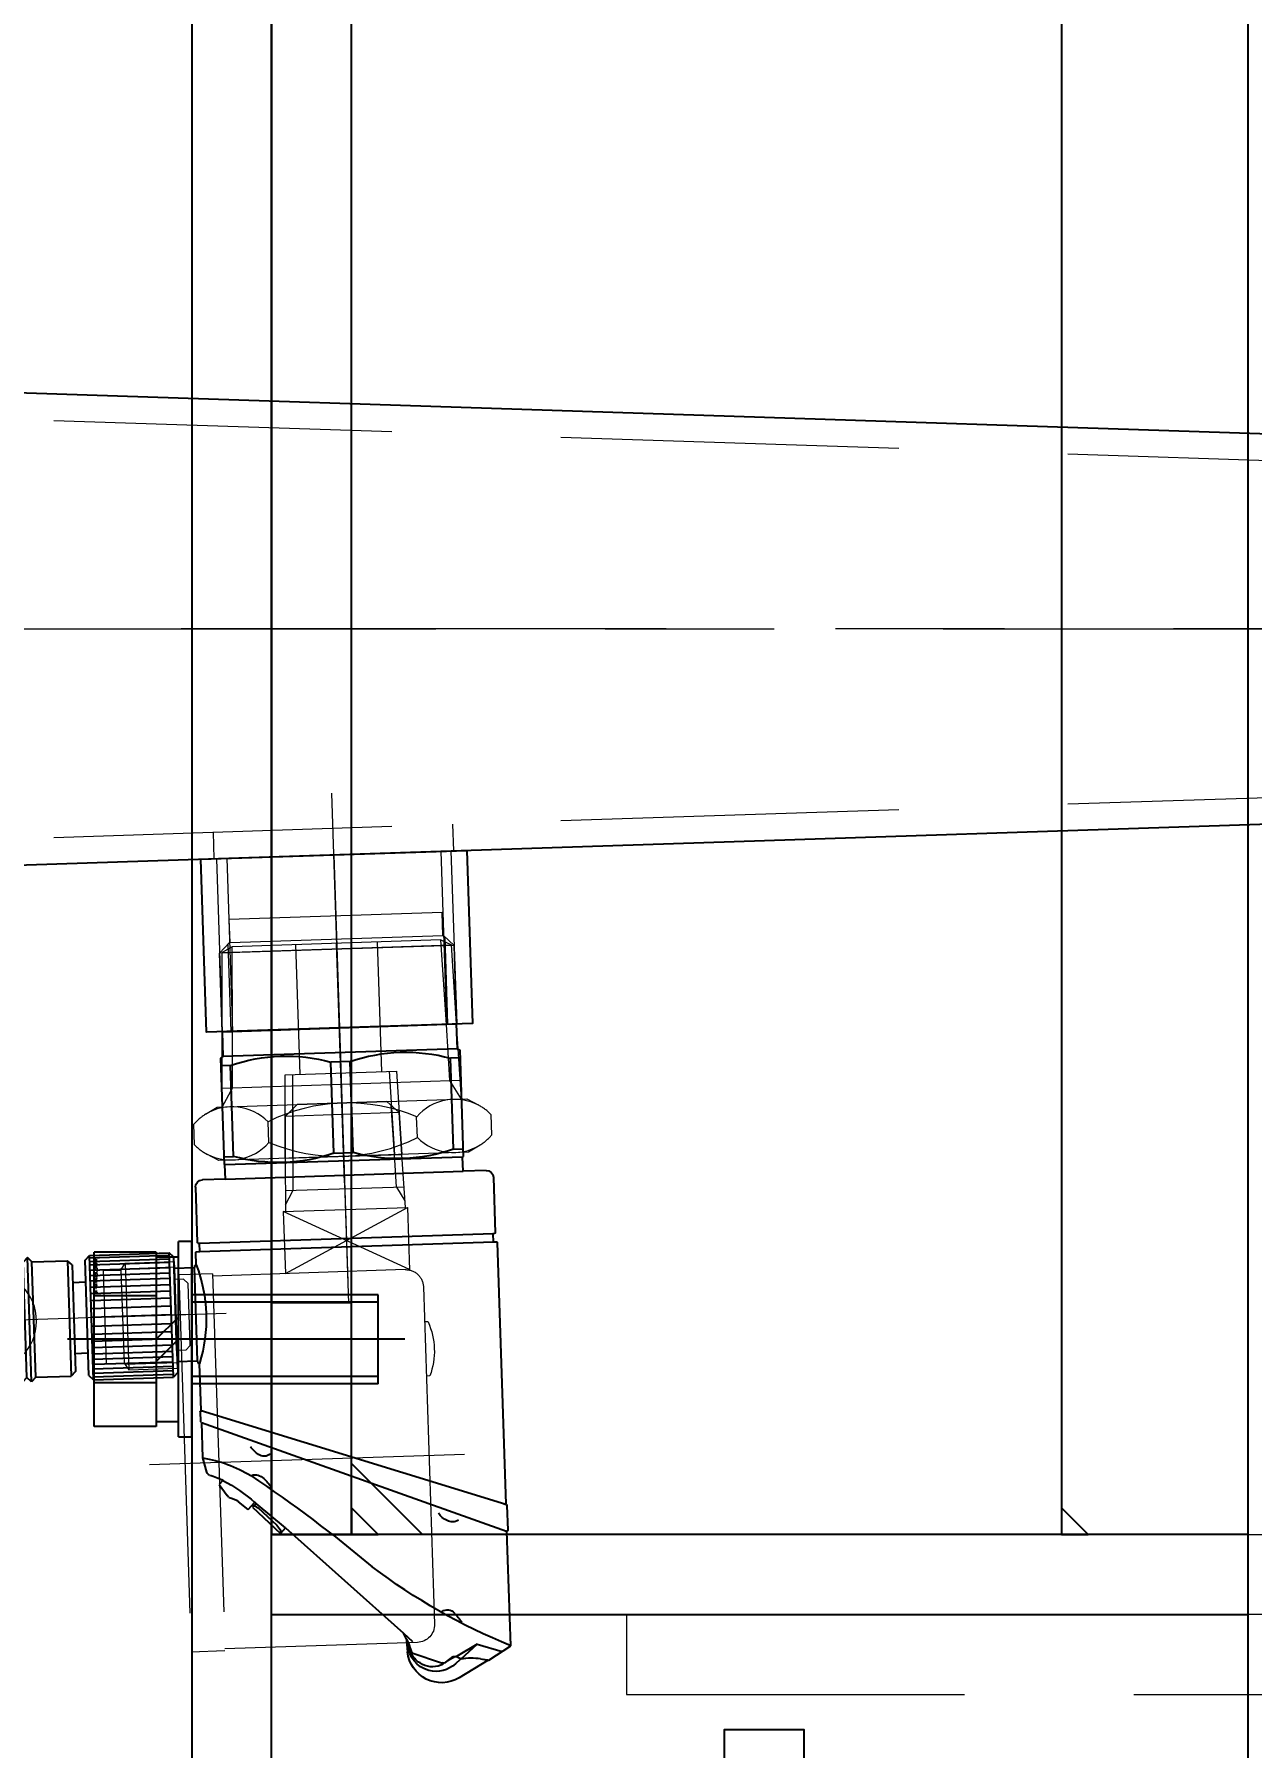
# Model space of a CAD drawing. Header units: millimetres. Extents: x -16130 to 36813, y -8099 to 27484.
# Drawn here: x 16627.6 to 16764.8, y 22060.7 to 22253.7 of the extents above; entities that cross this region are included whole.
import ezdxf

# ---------------------------------------------------------------- set-up
doc = ezdxf.new("R2010")
doc.units = ezdxf.units.MM
doc.header["$LTSCALE"] = 6
doc.header["$PDMODE"] = 99
doc.header["$PDSIZE"] = 1
doc.linetypes.add('CENTER2', pattern=[28.575, 19.05, -3.175, 3.175, -3.175])
doc.linetypes.add('HIDDEN', pattern=[9.525, 6.35, -3.175])
for name, color, linetype, lineweight in [('04_HIDDEN', 2, 'HIDDEN', 13), ('05_CENTER', 4, 'CENTER2', 13), ('08_DIM', 3, 'Continuous', 13)]:
    doc.layers.add(name, color=color, linetype=linetype, lineweight=lineweight)
doc.layers.add('10_DRAFT', color=8, linetype='Continuous', lineweight=0, plot=False)
doc.styles.add('KSS_TXT', font='txt.shx', dxfattribs={"bigfont": 'extfont2.shx'})
doc.styles.add('KSS_TXT_L', font='txt.shx', dxfattribs={"height": 3, "bigfont": 'extfont2.shx'})
doc.dimstyles.new('KSS_DIM', dxfattribs={"dimtxt": 3, "dimasz": 2.5, "dimexe": 1.25, "dimexo": 0.625, "dimtad": 1, "dimdsep": 46, "dimtxsty": 'KSS_TXT', "dimblk": 'OPEN30', "dimcen": 0, "dimazin": 2, "dimtfac": 0.75, "dimtmove": 0, "dimatfit": 3, "dimldrblk": 'OPEN30', "dimfxl": 1, "dimtolj": 1, "dimarcsym": 0})

# ---------------------------------------------------------------- blocks, each defined once
blk = doc.blocks.new('A$C430C706C_1_1')
at = {"color": 0}
for p, q in [((-498, -20), (-498, -130)), ((-489, -130), (-489, -20)), ((-701, -41), (-498, -41)), ((-498, -113), (-506, -121)), ((-489, -130), (-498, -130))]:
    blk.add_line(p, q, dxfattribs=at)
for points in [[(-1190, -20), (-10, -20), (-10, 80), (-1190, 80)], [(-701, -130), (-498, -130), (-498, -121), (-701, -121)]]:
    blk.add_lwpolyline(points, close=True, dxfattribs=at)
at = {"color": 3}
for points in [[(-498, -41), (-498, -38), (-498, -38), (-501, -41)], [(-498, -121), (-498, -118), (-498, -118), (-501, -121)]]:
    blk.add_lwpolyline(points, close=True, dxfattribs=at)
at = {"layer": '04_HIDDEN'}
for p, q in [((-498, -20), (-498, 70)), ((-489, 70), (-489, -20)), ((-525, -130), (-525, -121)), ((-524.1, -130), (-524.1, -121)), ((-515.9, -130), (-515.9, -121)), ((-515, -130), (-515, -121))]:
    blk.add_line(p, q, dxfattribs=at)
at = {"layer": '05_CENTER'}
for p, q in [((-600, 85.93), (-600, -140.18)), ((-520, -135), (-520, -116))]:
    blk.add_line(p, q, dxfattribs=at)
blk = doc.blocks.new('A$C091C3F56_1_1')
at = {"color": 0}
blk.add_lwpolyline([(-15, 0), (15, 0), (15, -19.5), (-15, -19.5)], close=True, dxfattribs=at)
at = {"layer": '04_HIDDEN'}
for p, q in [((-13.5, 3), (-13.5, 0)), ((13.5, 3), (13.5, 0)), ((-12.06, 0), (-12.06, -19.5)), ((13.22, 0), (13.22, -19.5)), ((-13.22, 0), (-13.22, -19.5)), ((12.06, 0), (12.06, -19.5))]:
    blk.add_line(p, q, dxfattribs=at)
at = {"layer": '05_CENTER'}
blk.add_line((0, -22.83), (0, 6.95), dxfattribs=at)
at = {"layer": '10_DRAFT'}
blk.add_line((0, 0), (0, -19.5), dxfattribs=at)
blk = doc.blocks.new('A$C1AE7797E_1_1_1')
at = {"color": 0}
for p, q in [((-489.91, 34), (-5, 18.02)), ((-489.91, -34), (-5, -18.02))]:
    blk.add_line(p, q, dxfattribs=at)
at = {"layer": '04_HIDDEN'}
for p, q in [((-490, 31), (-5.09, 15.03)), ((-490, -31), (-5.09, -15.03))]:
    blk.add_line(p, q, dxfattribs=at)
at = {"layer": '05_CENTER'}
blk.add_line((-504.23, 0), (2.46, 0), dxfattribs=at)
at = {"rotation": 1.886962596826822}
blk.add_blockref('A$C091C3F56_1_1', (-230, -25.44), dxfattribs=at)
blk = doc.blocks.new('GP-M＊＊Tb_1_1')
at = {"color": 0}
for p, q in [((14.42, 71.73), (11.07, 73.6)), ((5.83, 70.6), (9.16, 71.86)), ((9.63, 71.8), (10.5, 71.17)), ((10.75, 71.18), (9.79, 71.68)), ((10.71, 72.01), (11.33, 71.46)), ((10.87, 71.18), (11.37, 71.49)), ((11.37, 71.49), (13.23, 69.87)), ((14.42, 71.73), (14.42, 71.71)), ((14.5, 71.73), (17, 70.2)), ((5.3, 69.26), (5.36, 70.5)), ((5.43, 69.61), (5.43, 69.4)), ((5.75, 70.31), (5.75, 70.6)), ((10.5, 71.17), (10.87, 71.18)), ((13.23, 69.87), (10.87, 71.18)), ((13.23, 69.87), (16.02, 70.8)), ((17, 70.2), (17, 57.27)), ((-7.93, 56.09), (4.96, 68.37)), ((4.96, 68.37), (5.97, 69.33)), ((5.3, 69.07), (4.96, 68.37)), ((5.3, 69.07), (5.3, 69.26)), ((5.3, 69.07), (5.3, 69.26)), ((-17, 43.9), (16.96, 57.26)), ((-11.56, 53.64), (-8.52, 56.68)), ((-7.93, 56.09), (-11.14, 53.22)), ((-7.93, 56.09), (-8.52, 56.68)), ((17.1, 54.38), (17.1, 57.17)), ((16.5, 54.11), (-16.5, 42.77)), ((-16.5, 42.73), (16.5, 54.06)), ((-10.94, 53.74), (-8.88, 55.75)), ((17.03, 54.29), (16.5, 54.11)), ((16.5, 54.06), (17, 54.24)), ((16.5, 54.06), (16.5, 54.11)), ((17, 54.24), (17, 24.75)), ((-15.22, 50.94), (-14.39, 52.23)), ((-14.18, 52.44), (-14.39, 52.23)), ((-12.07, 53.87), (-13.12, 52.97)), ((-12.07, 53.87), (-11.29, 53.09)), ((-11.14, 53.22), (-11.56, 53.64)), ((-11.14, 53.22), (-11.29, 53.09)), ((-14.79, 50.51), (-15.22, 50.94)), ((-17, 47.9), (-16.6, 49.5)), ((-17, 43.9), (-17, 47.9)), ((-17.1, 42.7), (-17.1, 43.79)), ((-17.04, 43.88), (-17, 43.9)), ((-17, 42.56), (-16.5, 42.73)), ((-17, 42.56), (-17, 37.25)), ((-16.5, 42.77), (-16.97, 42.61)), ((-16.5, 42.73), (-16.5, 42.77)), ((-19.5, 36.95), (-19.5, 37.7)), ((-19.5, 26.45), (-19.5, 36.95)), ((-19.5, 36.95), (-17.2, 36.95)), ((-17.2, 36.95), (-17.2, 37.2)), ((-17.2, 37.2), (-16.98, 37.2)), ((-17.2, 36.95), (-17.2, 26.45)), ((-19.5, 26.45), (-17.2, 26.45)), ((-19.5, 25.7), (-19.5, 26.45)), ((-17.2, 26.2), (-17.2, 26.45)), ((-17.2, 26.2), (-16.98, 26.2)), ((-17, 26.15), (-17, 24.75)), ((-16.55, 24.7), (-16.95, 24.7)), ((-16.8, 17.4), (-16.8, 23.65)), ((-16.75, 23.7), (-16.55, 23.7)), ((16.55, 24.7), (-16.55, 24.7)), ((-16.55, 24.7), (-16.55, 23.7)), ((-16.55, 23.7), (16.55, 23.7)), ((16.95, 24.7), (16.55, 24.7)), ((16.55, 24.7), (16.55, 23.7)), ((16.55, 23.7), (16.75, 23.7)), ((16.8, 17.4), (16.8, 23.65)), ((-13.4, 16.6), (-16, 16.6)), ((-13.4, 16.6), (13.4, 16.6)), ((-13.4, 16.6), (-13.4, 15)), ((13.4, 16.6), (13.4, 15)), ((16, 16.6), (13.4, 16.6)), ((-13.4, 15), (-13.5, 14.94)), ((-13.5, 2.96), (-13.5, 14.94)), ((-13.5, 14.08), (-12.41, 14.08)), ((13.4, 15), (-13.4, 15)), ((-12.41, 14.08), (-12.41, 3.83)), ((-1.09, 14.08), (-1.09, 3.83)), ((-1.09, 14.08), (1.09, 14.08)), ((1.09, 14.08), (1.09, 3.83)), ((12.41, 14.08), (12.41, 3.83)), ((12.41, 14.08), (13.5, 14.08)), ((13.4, 15), (13.5, 14.94)), ((13.5, 14.94), (13.5, 2.96)), ((-12.41, 3.83), (-13.5, 3.83)), ((-13.22, 2.8), (-13.5, 2.96)), ((13.22, 2.8), (-13.22, 2.8)), ((-13.22, 0), (-13.22, 2.8)), ((1.09, 3.83), (-1.09, 3.83)), ((13.5, 3.83), (12.41, 3.83)), ((13.22, 2.8), (13.5, 2.96)), ((13.22, 2.8), (13.22, 0)), ((-13.22, 0), (13.22, 0))]:
    blk.add_line(p, q, dxfattribs=at)
for centre, radius, start, end in [((9.2, 70.25), 3.84, 60.7559, 176.2339), ((8.61, 69.62), 3.18, 106.6984, 180.1482), ((7.94, 69.78), 2.34, 121.0321, 159.5375), ((8.23, 69.7), 2.57, 70.828, 125.6754), ((8.6, 69.57), 3.22, 49.1527, 106.2212), ((8.65, 71.15), 1.06, 44.4026, 66.4395), ((9.34, 71.4), 0.5, 54.217, 110.7987), ((12.37, 77.21), 5.81, 260.1092, 281.8735), ((9.81, 91.25), 20.07, 280.7814, 283.2808), ((11.09, 83.53), 12.26, 283.2006, 285.7766), ((9.81, 91.25), 20.07, 283.2808, 283.5158), ((45.34, 7.02), 69.24, 114.1577, 129.0614), ((-4.16, 73.18), 10.24, 337.494, 345.4122), ((-4.23, 73.23), 10.39, 336.4191, 345.3626), ((9.99, 66.86), 0.971, 232.9113, 324.0905), ((3.67, 72.57), 9.48, 318.5299, 326.4167), ((-106.01, 181.28), 161.62, 305.7215, 311.7955), ((-11.09, 57.59), 2.87, 320.3674, 334.2909), ((-8.81, 56.53), 0.365, 328.4299, 14.4539), ((10.96, 54.7), 1.32, 62.1625, 120.2961), ((17, 57.17), 0.1, 88.4349, 111.4738), ((17, 57.17), 0.1, 0.0038, 88.4349), ((11.07, 54.06), 1.94, 113.6062, 150.8377), ((17, 54.38), 0.1, 288.9664, 0.0038), ((-25.58, 68.78), 21.22, 300.5638, 312.3251), ((-14.69, 54.77), 2.38, 282.5051, 311.1518), ((-11.34, 53.6), 0.125, 236.4924, 299.2633), ((-11.96, 54.78), 1.45, 297.5648, 314.1896), ((-20.24, 60.86), 11.7, 289.775, 297.7754), ((-11.21, 51.36), 1.37, 254.4926, 318.3417), ((-12.5, 53.05), 3.48, 311.6299, 333.5293), ((-19.58, 61.98), 14.31, 280.4015, 303.6676), ((-16.11, 49.38), 0.5, 109.775, 165.9654), ((-7.5, 43.71), 5.13, 128.6872, 142.6456), ((-10.06, 46.93), 1.01, 47.1941, 129.5459), ((-17, 43.79), 0.1, 111.4738, 180.0038), ((-17, 42.7), 0.1, 180.0038, 288.9664), ((-33.1, 31.7), 17.03, 340.985, 19.015), ((-16.95, 24.75), 0.05, 180, 270), ((-16.75, 23.65), 0.05, 90, 180), ((16.75, 23.65), 0.05, 0, 90), ((16.95, 24.75), 0.05, 270, 0), ((-16, 17.4), 0.8, 180, 270), ((16, 17.4), 0.8, 270, 0), ((-6.75, -4), 18.94, 72.6087, 107.3913), ((6.75, -4), 18.94, 72.6087, 107.3913), ((-6.75, 21.91), 18.94, 252.6087, 287.3913), ((6.75, 21.91), 18.94, 252.6087, 287.3913)]:
    blk.add_arc(centre, radius, start, end, dxfattribs=at)
at = {"layer": '05_CENTER', "color": 0}
for p, q in [((-27.5, 31.7), (-13.81, 31.7)), ((0, -12.6), (0, 28.63))]:
    blk.add_line(p, q, dxfattribs=at)
at = {"layer": '10_DRAFT'}
for p, q in [((-27.5, 26.45), (-27.5, 36.95)), ((-27.5, 36.95), (-25.5, 36.95)), ((-25.5, 36.95), (-25, 37.7)), ((-25.5, 26.45), (-25.5, 36.95)), ((-19.5, 37.1), (-25.4, 37.1)), ((-25, 25.7), (-25, 37.7)), ((-25, 37.7), (-19.5, 37.7)), ((-27.5, 26.45), (-25.5, 26.45)), ((-25.5, 26.45), (-25, 25.7)), ((-25.4, 26.3), (-19.5, 26.3)), ((-25, 25.7), (-19.5, 25.7)), ((12.2, -9.86), (12.2, 0)), ((-13.22, 0), (-13.22, -8.84)), ((-12.2, 0), (-12.2, -9.86)), ((13.22, 0), (13.22, -8.84)), ((-12.06, -10), (-13.22, -8.84)), ((13.22, -8.84), (-13.22, -8.84)), ((12.06, -10), (13.22, -8.84)), ((-12.06, -10), (-12, -10)), ((-12, -10), (12, -10)), ((-12, -10), (-12, -12.6)), ((12, -10), (12, -12.6)), ((12, -10), (12.06, -10)), ((12, -12.6), (-12, -12.6))]:
    blk.add_line(p, q, dxfattribs=at)
blk = doc.blocks.new('OP-75722a_1_1')
at = {"color": 0}
for p, q in [((0, 6.5), (0.5, 7)), ((0, 4), (0, 6.5)), ((0.5, -7), (0.5, 7)), ((9.5, 7), (0.5, 7)), ((0.5, 6.7), (9.5, 6.7)), ((0.5, 6.3), (9.5, 6.3)), ((0.5, 5.9), (9.5, 5.9)), ((9.5, -7), (9.5, 7)), ((10, 6.5), (9.5, 7)), ((10, -6.5), (10, 6.5)), ((11.5, 6), (12, 6.5)), ((11.5, 6), (11.5, -6)), ((12, 6.5), (12, -6.5)), ((16, 6.5), (12, 6.5)), ((16, 6.5), (16.5, 7)), ((16, -6.5), (16, 6.5)), ((16.5, -7), (16.5, 7)), ((16.5, 7), (17, 6.5)), ((17, 6.5), (17.5, 7)), ((17, -6.5), (17, 6.5)), ((17.5, -7), (17.5, 7)), ((17.5, 7), (18, 6.5)), ((18, 6.5), (18.5, 7)), ((18, 6.5), (18, -6.5)), ((18.5, -7), (18.5, 7)), ((18.5, 7), (19, 6.5)), ((19, -6.5), (19, 6.5)), ((23.2, 6.5), (19, 6.5)), ((0, -4), (0, 4)), ((0.5, 5.3), (9.5, 5.3)), ((0.5, 4.7), (9.5, 4.7)), ((0.5, 4.1), (9.5, 4.1)), ((10, 4), (11.5, 4)), ((0.5, 3.4), (9.5, 3.4)), ((0.5, 2.7), (9.5, 2.7)), ((26.7, -3), (26.7, 3)), ((0.5, 1.9), (9.5, 1.9)), ((0.5, 1), (9.5, 1)), ((0.5, 0), (9.5, 0)), ((0.5, -1), (9.5, -1)), ((0.5, -1.9), (9.5, -1.9)), ((0.5, -2.7), (9.5, -2.7)), ((0.5, -3.4), (9.5, -3.4)), ((0, -4), (0, -6.5)), ((0.5, -4.1), (9.5, -4.1)), ((0.5, -4.7), (9.5, -4.7)), ((0.5, -5.3), (9.5, -5.3)), ((10, -4), (11.5, -4)), ((0, -6.5), (0.5, -7)), ((0.5, -5.8), (9.5, -5.8)), ((0.5, -6.3), (9.5, -6.3)), ((0.5, -6.7), (9.5, -6.7)), ((9.5, -7), (0.5, -7)), ((10, -6.5), (9.5, -7)), ((11.5, -6), (12, -6.5)), ((16, -6.5), (12, -6.5)), ((16, -6.5), (16.5, -7)), ((16.5, -7), (17, -6.5)), ((17, -6.5), (17.5, -7)), ((17.5, -7), (18, -6.5)), ((18, -6.5), (18.5, -7)), ((18.5, -7), (19, -6.5)), ((23.2, -6.5), (19, -6.5))]:
    blk.add_line(p, q, dxfattribs=at)
for centre, start, end in [((23.2, 3), 359.9998, 90), ((23.2, -3), 270, 0.0002)]:
    blk.add_arc(centre, 3.5, start, end, dxfattribs=at)
at = {"layer": '04_HIDDEN', "color": 0}
blk.add_circle((21.2, 0), 5.5, dxfattribs=at)
at = {"layer": '05_CENTER', "color": 0}
for p, q in [((21.2, -7.4), (21.2, 7.4)), ((-1.5, 0), (28.83, 0))]:
    blk.add_line(p, q, dxfattribs=at)
at = {"layer": '10_DRAFT'}
for p, q in [((-1, 4), (-1.5, 3.5)), ((-1, 4), (0, 4)), ((-1.5, -3.5), (-1.5, 3.5)), ((-1, -4), (-1.5, -3.5)), ((-1, -4), (0, -4))]:
    blk.add_line(p, q, dxfattribs=at)
blk = doc.blocks.new('SGPPBJ26a_1_1')
at = {"color": 0}
for p, q in [((-12.64, 16.74), (-10.3, 16.74)), ((-14.47, 14.08), (-13.71, 15.41)), ((-14.47, -14.08), (-14.47, 14.08)), ((-9.23, 15.41), (-8.47, 14.08)), ((-8.47, 14.08), (-8.47, -14.08)), ((-6.34, 12.26), (-8.47, 13.49)), ((-8.47, 13.49), (0, 13.22)), ((-6.34, 13.42), (-6.34, -13.42)), ((-6.34, 12.26), (0, 12.06)), ((-12.64, 8.37), (-10.3, 8.37)), ((-12.64, -8.37), (-10.3, -8.37)), ((-8.47, -13.49), (-6.34, -12.26)), ((-8.47, -13.49), (0, -13.22)), ((-6.34, -12.26), (0, -12.06)), ((-13.71, -15.41), (-14.47, -14.08)), ((-8.47, -14.08), (-9.23, -15.41)), ((-10.3, -16.74), (-12.64, -16.74))]:
    blk.add_line(p, q, dxfattribs=at)
for centre, radius, start, end in [((-8.77, 12.56), 5.7, 132.7344, 150), ((-14.17, 12.56), 5.7, 30, 47.2656), ((-8.77, 12.56), 5.7, 150, 227.2656), ((-14.17, 12.56), 5.7, 312.7344, 30), ((5.58, 0), 20.05, 155.318, 204.682), ((-28.52, 0), 20.05, 335.318, 24.682), ((-8.77, -12.56), 5.7, 132.7344, 210), ((-14.17, -12.56), 5.7, 330, 47.2656), ((-8.77, -12.56), 5.7, 210, 227.2656), ((-14.17, -12.56), 5.7, 312.7344, 330)]:
    blk.add_arc(centre, radius, start, end, dxfattribs=at)
at = {"layer": '04_HIDDEN', "color": 0}
for p, q in [((-14.47, 6.58), (-5.07, 6.28)), ((-5.07, 6.28), (-5.07, -6.28)), ((-14.47, 5.72), (-5.07, 5.43)), ((-5.07, 4.6), (9.53, 4.6)), ((-5.07, -5.43), (-14.47, -5.72)), ((-5.07, -4.6), (9.53, -4.6)), ((-5.07, -6.28), (-14.47, -6.58))]:
    blk.add_line(p, q, dxfattribs=at)
at = {"layer": '05_CENTER', "color": 0}
blk.add_line((-17.47, 0), (9.53, 0), dxfattribs=at)
at = {"layer": '10_DRAFT'}
for p, q in [((0, 13.22), (8.92, 12.94)), ((0, 13.22), (0, -13.22)), ((0, 12.06), (9.53, 11.76)), ((9.53, 11.76), (8.92, 12.94)), ((8.92, 12.94), (8.92, -12.94)), ((9.53, -11.76), (9.53, 11.76)), ((0, -12.06), (9.53, -11.76)), ((0, -13.22), (8.92, -12.94)), ((9.53, -11.76), (8.92, -12.94))]:
    blk.add_line(p, q, dxfattribs=at)
blk = doc.blocks.new('GA46-＊＊-02a_1_1')
at = {"color": 0}
for p, q in [((-15.2, 55.24), (-19, 55.24)), ((-19, 12.74), (-19, 55.24)), ((-15.2, 12.74), (-15.2, 55.24)), ((6.5, 54.99), (-15.2, 54.99)), ((8.5, 14.99), (8.5, 52.99)), ((8.9, 25.03), (8.5, 25.06)), ((8.9, 18.95), (8.5, 18.92)), ((-15.2, 12.74), (-19, 12.74)), ((6.5, 12.99), (-15.2, 12.99)), ((-7, 5.99), (-7, 12.99)), ((7, 12.99), (-7, 5.99)), ((-7, 12.99), (7, 5.99)), ((7, 5.99), (7, 13.05)), ((-7, 5.99), (7, 5.99)), ((-6.58, 0), (-6.77, 5.99)), ((6.77, 5.99), (6.58, 0)), ((-6.74, 5.26), (-5.84, 3.69)), ((5.84, 3.69), (6.74, 5.26)), ((6.69, 3.69), (-6.69, 3.69)), ((-5.72, 0), (-5.84, 3.69)), ((5.84, 3.69), (5.72, 0))]:
    blk.add_line(p, q, dxfattribs=at)
for centre, radius, start, end in [((6.5, 52.99), 2, 0, 90), ((1.52, 21.99), 7.98, 337.6434, 22.3565), ((6.5, 14.99), 2, 270, 0)]:
    blk.add_arc(centre, radius, start, end, dxfattribs=at)
at = {"layer": '05_CENTER', "color": 0}
for p, q in [((-23, 33.99), (12.5, 33.99)), ((0, -6.01), (0, 16.57))]:
    blk.add_line(p, q, dxfattribs=at)
at = {"layer": '10_DRAFT'}
for p, q in [((-6.58, 0), (6.58, 0)), ((5.72, 0), (5.55, -5.54)), ((6.58, 0), (6.43, -4.71)), ((-6.43, -4.71), (-6.58, 0)), ((-5.55, -5.54), (-5.72, 0)), ((-5.05, -6.01), (-6.43, -4.71)), ((6.43, -4.71), (-6.43, -4.71)), ((6.43, -4.71), (5.05, -6.01)), ((5.05, -6.01), (-5.05, -6.01))]:
    blk.add_line(p, q, dxfattribs=at)
blk = doc.blocks.new('A$C45CA374C_1_1')
at = {"color": 4, "rotation": 90}
blk.add_blockref('SGPPBJ26a_1_1', (0, 0), dxfattribs=at)
at = {"color": 4, "xscale": -1, "rotation": 180}
blk.add_blockref('GA46-＊＊-02a_1_1', (0, -14.47), dxfattribs=at)
blk = doc.blocks.new('A$C4803593E_1_1')
blk.add_blockref('A$C1AE7797E_1_1_1', (-3, -33))
at = {"color": 4, "xscale": -1}
for name, p, rotation in [('GP-M＊＊Tb_1_1', (-232.36, -77.93), 181.8869625968247), ('OP-75722a_1_1', (-250.8, -110.25), 1.886962596822777)]:
    blk.add_blockref(name, p, dxfattribs=dict(at, rotation=rotation))
at = {"layer": '04_HIDDEN', "rotation": 1.88696259695469}
blk.add_blockref('A$C45CA374C_1_1', (-232.36, -77.93), dxfattribs=at)
blk = doc.blocks.new('A$C30C75216_1_1')
at = {"color": 0}
for p, q in [((-40, -22.65), (-40, -65.35)), ((-40, -22.65), (-35, -22.65)), ((-40, -65.35), (-24.65, -65.35))]:
    blk.add_line(p, q, dxfattribs=at)
for points in [[(-135, -9), (15, -9), (15, 0), (-135, 0)], [(-135, 0), (-135, 0), (-135, -9), (-135, -9)]]:
    blk.add_lwpolyline(points, dxfattribs=at)
at = {"color": 3}
for points in [[(-35, -9), (-37.5, -9), (-37.5, -9), (-35, -11.5)], [(10, -9), (12.5, -9), (12.5, -9), (10, -11.5)], [(5, -25.45), (5, -27.95), (5, -27.95), (2.5, -25.45)], [(5, -62.55), (5, -60.05), (5, -60.05), (2.5, -62.55)]]:
    blk.add_lwpolyline(points, close=True, dxfattribs=at)
at = {"color": 0}
blk.add_lwpolyline([(10, -9), (-35, -9), (-35, -55), (-15, -75), (10, -75)], close=True, dxfattribs=at)
at = {"layer": '04_HIDDEN'}
for p, q in [((-5, -9), (-5, 0)), ((-4, -9), (-4, 0)), ((4, -9), (4, 0)), ((5, -9), (5, 0)), ((-20, -9), (-20, 0)), ((-19, -9), (-19, 0)), ((-11, -9), (-11, 0)), ((-10, -9), (-10, 0)), ((5, -9), (5, -75)), ((5, -22.65), (-35, -22.65)), ((-40, -25.45), (5, -25.45)), ((-40, -62.55), (5, -62.55)), ((-24.65, -65.35), (5, -65.35))]:
    blk.add_line(p, q, dxfattribs=at)
at = {"layer": '05_CENTER'}
for p, q in [((-15, 5), (-15, -14)), ((0, 5), (0, -14)), ((-45, -44), (10, -44))]:
    blk.add_line(p, q, dxfattribs=at)
blk = doc.blocks.new('A$C3EDC0159_1_1')
blk.add_blockref('A$C30C75216_1_1', (-65, -111))
blk = doc.blocks.new('A$C3AD256EE_1_1')
at = {"color": 0}
for p, q in [((45, 21.35), (45, -21.35)), ((45, 21.35), (90, 21.35)), ((90, -21.35), (90, 21.35)), ((45, -21.35), (90, -21.35))]:
    blk.add_line(p, q, dxfattribs=at)
for points in [[(36, -31), (45, -31), (45, 31), (36, 31)], [(36, 10), (36, -10), (1, -10), (1, 10)]]:
    blk.add_lwpolyline(points, close=True, dxfattribs=at)
at = {"color": 3}
for points in [[(45, 18.55), (47.5, 18.55), (47.5, 18.55), (45, 16.05)], [(36, 10), (33.5, 10), (33.5, 10), (36, 12.5)], [(36, -10), (33.5, -10), (33.5, -10), (36, -12.5)], [(45, -18.55), (47.5, -18.55), (47.5, -18.55), (45, -16.05)]]:
    blk.add_lwpolyline(points, close=True, dxfattribs=at)
at = {"layer": '04_HIDDEN'}
for p, q in [((45, 18.55), (90, 18.55)), ((36, 6.05), (1, 6.05)), ((36, -6.05), (1, -6.05)), ((45, -18.55), (90, -18.55))]:
    blk.add_line(p, q, dxfattribs=at)
at = {"layer": '05_CENTER'}
blk.add_line((-2.87, 0), (95, 0), dxfattribs=at)
blk = doc.blocks.new('A$C20CD12FB_1_1')
at = {"color": 0}
blk.add_lwpolyline([(-250, -9), (90, -9), (90, 0), (-250, 0)], close=True, dxfattribs=at)
at = {"layer": '05_CENTER'}
blk.add_line((0, -14), (0, 5), dxfattribs=at)
blk = doc.blocks.new('A$C7AFA21F4_1_1_1_1')
at = {"color": 0, "linetype": 'CENTER2'}
blk.add_line((0, -24), (0, 14), dxfattribs=at)
at = {"color": 0}
for p, q in [((-9.81, 11), (9.81, 11)), ((-9.81, 4), (-9.81, 11)), ((-4.91, 4), (-4.91, 11)), ((4.91, 4), (4.91, 11)), ((9.81, 4), (9.81, 11)), ((9.81, 4), (-9.81, 4)), ((-9.25, 4), (-9.25, 1.5)), ((0, 1.5), (-2.5, 4)), ((0, 4), (2.5, 1.5)), ((9.25, 1.5), (9.25, 4)), ((-11, 1.5), (11, 1.5)), ((-11, 1.5), (-11, 0)), ((-11, 0), (11, 0)), ((11, 0), (11, 1.5))]:
    blk.add_line(p, q, dxfattribs=at)
at = {"color": 0, "linetype": 'HIDDEN'}
for p, q in [((-5, -21), (-5, 0)), ((-4.19, -21), (-4.19, 0)), ((4.19, -21), (4.19, 0)), ((5, -21), (5, 0)), ((-5, -21), (5, -21))]:
    blk.add_line(p, q, dxfattribs=at)
at = {"layer": '10_DRAFT', "style": 'KSS_TXT_L'}
blk.add_text('BT-M10x25L,SW,PW', height=0.3, dxfattribs=at).set_placement((5.1, 10.66))
blk = doc.blocks.new('A$C5ADD7AF2_1_1')
for name, p, rotation in [('A$C20CD12FB_1_1', (0, 0), 270), ('A$C7AFA21F4_1_1_1_1', (-9, 0), 90)]:
    blk.add_blockref(name, p, dxfattribs=dict(rotation=rotation))
blk.add_blockref('A$C3AD256EE_1_1', (15, -75))
blk = doc.blocks.new('_Open30')
at = {"color": 0, "linetype": 'ByBlock', "lineweight": -2}
for p, q in [((-1, 0.268), (0, 0)), ((0, 0), (-1, -0.268)), ((0, 0), (-1, 0))]:
    blk.add_line(p, q, dxfattribs=at)
blk = doc.blocks.new('*D2075')
at = {"layer": '08_DIM', "color": 0, "lineweight": -2, "transparency": 16777216}
for p, q in [((15934.38, 22132.38), (15934.38, 21757.6)), ((16799.38, 22072.56), (16799.38, 21757.6)), ((16786.88, 21763.85), (15946.88, 21763.85))]:
    blk.add_line(p, q, dxfattribs=at)
at = {"layer": 'Defpoints', "color": 0, "transparency": 16777216}
for p in [(15934.38, 22135.5), (16799.38, 22075.69), (15934.38, 21763.85)]:
    blk.add_point(p, dxfattribs=at)
at = {"layer": '08_DIM', "color": 0, "lineweight": -2, "transparency": 16777216, "xscale": 12.5, "yscale": 12.5, "zscale": 12.5, "rotation": 180}
blk.add_blockref('_Open30', (15934.38, 21763.85), dxfattribs=at)
at = {"layer": '08_DIM', "color": 0, "lineweight": -2, "transparency": 16777216, "xscale": 12.5, "yscale": 12.5, "zscale": 12.5}
blk.add_blockref('_Open30', (16799.38, 21763.85), dxfattribs=at)
at = {"layer": '08_DIM', "color": 0, "transparency": 16777216, "insert": (16366.88, 21774.48), "char_height": 15, "attachment_point": 5, "style": 'KSS_TXT'}
blk.add_mtext('\\A1;865', dxfattribs=at)

msp = doc.modelspace()

# ---------------------------------------------------------------- block references
at = {"rotation": 270}
msp.add_blockref('A$C430C706C_1_1', (16784.38354, 21586.68883), dxfattribs=at)
for name, p in [('A$C5ADD7AF2_1_1', (16654.38354, 22106.68883)), ('A$C4803593E_1_1', (16894.38329, 22219.68883))]:
    msp.add_blockref(name, p)
at = {"layer": '04_HIDDEN'}
msp.add_blockref('A$C3EDC0159_1_1', (16894.38329, 22186.68883), dxfattribs=at)

# ---------------------------------------------------------------- dimensions: what is measured, and where the dimension line sits
at = {"layer": '08_DIM'}
dim = msp.add_linear_dim(base=(15934.38329, 21763.84957), p1=(16799.38329, 22075.68883), p2=(15934.38329, 22135.50224), dimstyle='KSS_DIM', override={"dimscale": 5}, dxfattribs=at)
dim.commit()
dim.dimension.update_dxf_attribs({"geometry": '*D2075', "text_midpoint": (16366.88329, 21774.48499)})

doc.saveas('drawing.dxf')
